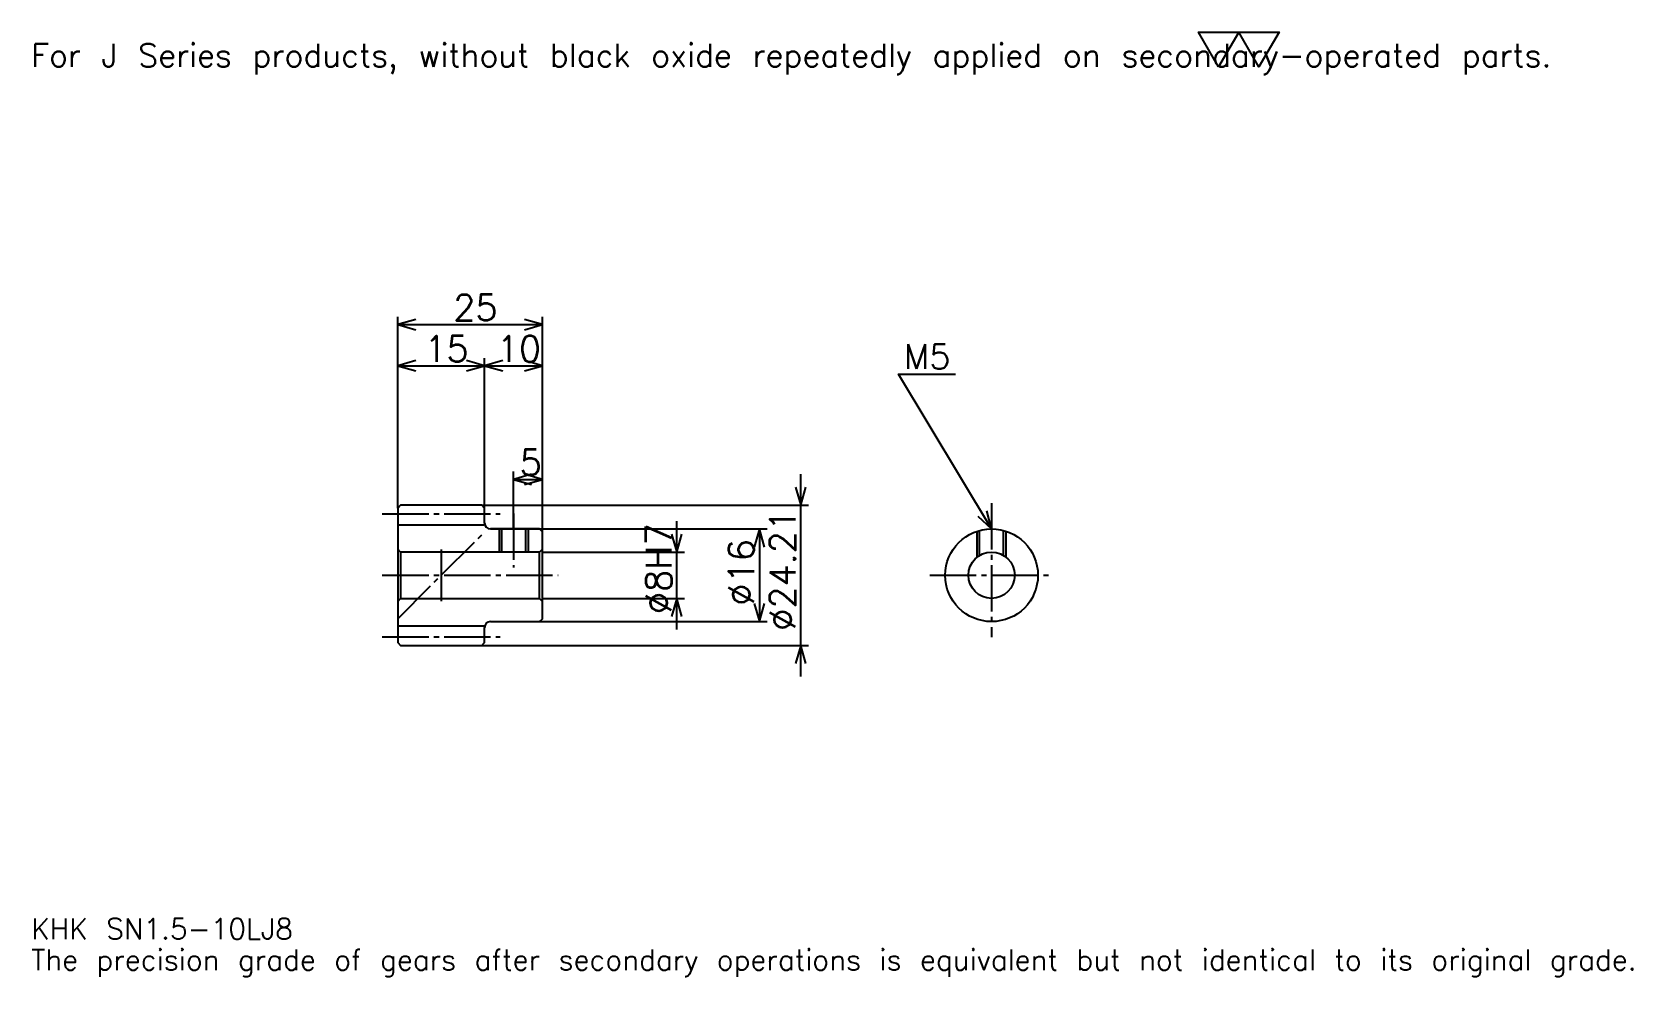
# Model space of a CAD drawing. Extents: x 9 to 285, y 3 to 166.
import ezdxf

# ---------------------------------------------------------------- set-up
doc = ezdxf.new("R2010")
doc.units = 0
doc.linetypes.add('DASHDOT', pattern=[10.695651, 8.021739, -0.891304, 0.891304, -0.891304])
doc.layers.get('0').update_dxf_attribs({"linetype": 'CONTINUOUS'})
doc.layers.add('DASHDOT', color=6, linetype='DASHDOT')
doc.styles.add('KANJI', font='TXT', dxfattribs={"bigfont": 'BIGFONT'})

msp = doc.modelspace()

# ---------------------------------------------------------------- linework, layer by layer
at = {"color": 5}
for p, q in [((72.195648, 84.747902), (72.195648, 117.280518)), ((97.195648, 84.747902), (97.195648, 117.280518)), ((72.195648, 115.943558), (97.195648, 115.943558)), ((72.195648, 108.813126), (87.195648, 108.813126)), ((87.195648, 84.747902), (87.195648, 110.150078)), ((87.195648, 108.813126), (97.195648, 108.813126)), ((92.195648, 84.747902), (92.195648, 90.541382)), ((92.195648, 89.204422), (97.195648, 89.204422)), ((141.760864, 55.186878), (141.760864, 90.095734)), ((72.195648, 84.247902), (72.195648, 84.747902)), ((86.695648, 84.747902), (97.195648, 84.747902)), ((87.195648, 84.247902), (87.195648, 84.747902)), ((92.195648, 80.641304), (92.195648, 84.747902)), ((97.195648, 84.747902), (143.097824, 84.747902)), ((97.195648, 80.141304), (97.195648, 84.747902)), ((88.195648, 80.641304), (97.195648, 80.641304)), ((97.195648, 80.641304), (135.967392, 80.641304)), ((120.36956, 63.29348), (120.36956, 81.989128)), ((134.630432, 80.641304), (134.630432, 64.641304)), ((97.195648, 76.641304), (121.706512, 76.641304)), ((97.195648, 68.641304), (121.706512, 68.641304)), ((88.195648, 64.641304), (97.195648, 64.641304)), ((97.195648, 64.641304), (135.967392, 64.641304)), ((86.695648, 60.534706), (97.195648, 60.534706)), ((97.195648, 60.534706), (143.097824, 60.534706))]:
    msp.add_line(p, q, dxfattribs=at)
at = {"color": 4}
for p, q in [((72.195648, 81.372902), (87.195648, 81.372902)), ((72.695648, 76.641304), (72.695648, 68.641304)), ((96.695648, 76.641304), (97.195648, 77.141304)), ((96.695648, 68.641304), (97.195648, 68.141304)), ((72.195648, 63.909706), (87.195648, 63.909706))]:
    msp.add_line(p, q, dxfattribs=at)
at = {"color": 7}
msp.add_line((79.695648, 77.097824), (79.695648, 68.184784), dxfattribs=at)
msp.add_lwpolyline([(213.91304, 160.434784), (210.436951, 166.460007), (224.341309, 166.460007), (220.865219, 160.434784), (217.38913, 166.460007), (213.91304, 160.434784)], dxfattribs=at)
at = {"color": 5}
for points in [[(75.315216, 116.834862), (72.195648, 115.943558), (75.315216, 115.052254)], [(94.07608, 115.052254), (97.195648, 115.943558), (94.07608, 116.834862)], [(75.315216, 109.704422), (72.195648, 108.813126), (75.315216, 107.921814)], [(84.07608, 107.921814), (87.195648, 108.813126), (84.07608, 109.704422)], [(90.315216, 109.704422), (87.195648, 108.813126), (90.315216, 107.921814)], [(94.07608, 107.921814), (97.195648, 108.813126), (94.07608, 109.704422)], [(174.717377, 80.641304), (158.67392, 107.380432), (168.478256, 107.380432)], [(95.315216, 90.095734), (92.195648, 89.204422), (95.315216, 88.313126)], [(94.07608, 88.313126), (97.195648, 89.204422), (94.07608, 90.095734)], [(140.869568, 87.86747), (141.760864, 84.747902), (142.652161, 87.86747)], [(172.348083, 82.857735), (174.717377, 80.641304), (173.876678, 83.774879)], [(135.521729, 77.521736), (134.630432, 80.641304), (133.739136, 77.521736)], [(119.478256, 79.760872), (120.36956, 76.641304), (121.260864, 79.760872)], [(121.260864, 65.521736), (120.36956, 68.641304), (119.478256, 65.521736)], [(133.739136, 67.760872), (134.630432, 64.641304), (135.521729, 67.760872)], [(142.652161, 57.415138), (141.760864, 60.534706), (140.869568, 57.415138)]]:
    msp.add_lwpolyline(points, dxfattribs=at)
at = {"color": 4}
for points in [[(87.195648, 81.641304), (87.195648, 84.247902), (86.695648, 84.747902), (72.695648, 84.747902), (72.195648, 84.247902), (72.195648, 68.141304)], [(88.195648, 64.641304), (96.695648, 64.641304), (97.195648, 65.141304), (97.195648, 80.141304), (96.695648, 80.641304), (88.195648, 80.641304)], [(89.695648, 80.641304), (89.695648, 76.641304)], [(90.130646, 80.641304), (90.130646, 76.641304)], [(94.260651, 80.641304), (94.260651, 76.641304)], [(94.695648, 80.641304), (94.695648, 76.641304)], [(172.217377, 75.763802), (172.217377, 80.240646)], [(172.652374, 76.067055), (172.652374, 80.370193)], [(176.782379, 76.067055), (176.782379, 80.370193)], [(177.217377, 75.763802), (177.217377, 80.240646)], [(72.195648, 68.141304), (72.695648, 68.641304), (96.695648, 68.641304), (96.695648, 76.641304), (72.695648, 76.641304), (72.195648, 77.141304)], [(72.195648, 68.141304), (72.195648, 61.034706), (72.695648, 60.534706), (86.695648, 60.534706), (87.195648, 61.034706), (87.195648, 63.641304)]]:
    msp.add_lwpolyline(points, dxfattribs=at)
for radius in [8, 4]:
    msp.add_circle((174.717377, 72.641304), radius, dxfattribs=at)
for centre, start, end in [((88.195648, 81.641304), 180, 270), ((88.195648, 63.641304), 90, 180)]:
    msp.add_arc(centre, 1, start, end, dxfattribs=at)
at = {"layer": 'DASHDOT', "color": 7}
for p, q in [((69.521736, 83.247902), (89.86956, 83.247902)), ((174.717377, 85.097824), (174.717377, 61.967392)), ((72.195648, 65.141304), (87.195648, 80.141304)), ((69.521736, 72.641304), (99.86956, 72.641304)), ((164.043472, 72.641304), (185.391296, 72.641304)), ((69.521736, 62.034706), (89.86956, 62.034706))]:
    msp.add_line(p, q, dxfattribs=at)
msp.add_lwpolyline([(92.195648, 83.315216), (92.195648, 73.967392)], dxfattribs=at)

# ---------------------------------------------------------------- texts
at = {"color": 7, "style": 'KANJI'}
for s, height, p in [('For J Series products, without black oxide repeatedly applied on secondary-operated parts.', 4.01087, (8.913043, 160.434784)), ('25', 4.456522, (81.798912, 116.656601)), ('15', 4.456522, (76.798912, 109.526169)), ('10', 4.456522, (89.298904, 109.526169)), ('M5', 4.278261, (159.565216, 108.271744)), ('5', 4.456522, (93.247276, 89.917465)), ('KHK SN1.5-10LJ8', 3.565217, (8.913043, 9.804348)), ('The precision grade of gears after secondary operations is equivalent but not identical to its original grade.', 3.565217, (8.913043, 4.456522))]:
    msp.add_text(s, height=height, dxfattribs=at).set_placement(p)
for s, p in [('%%c8H7', (119.478256, 65.95652)), ('%%c24.21', (140.869568, 63.059784)), ('%%c16', (133.739136, 67.404892))]:
    msp.add_text(s, height=4.456522, rotation=90, dxfattribs=at).set_placement(p)

doc.saveas('drawing.dxf')
